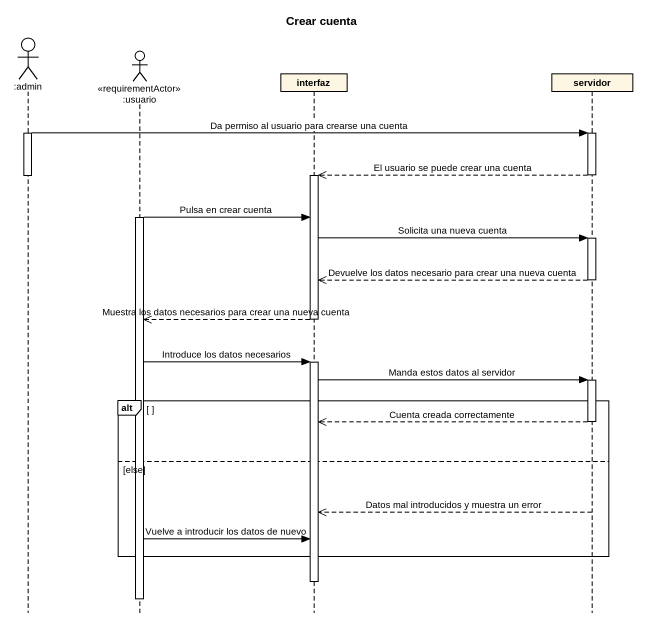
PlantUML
@startuml
title Crear cuenta
hide footbox
actor ":admin" as admin
actor ":usuario" as usuario <<requirementActor>>
participant interfaz
participant servidor

activate admin
admin -> servidor : Da permiso al usuario para crearse una cuenta
activate servidor
servidor -->> interfaz : El usuario se puede crear una cuenta
deactivate servidor
activate interfaz
deactivate admin
activate usuario
usuario -> interfaz : Pulsa en crear cuenta
interfaz -> servidor : Solicita una nueva cuenta
activate servidor
servidor -->> interfaz : Devuelve los datos necesario para crear una nueva cuenta
deactivate servidor
interfaz -->> usuario : Muestra los datos necesarios para crear una nueva cuenta
deactivate interfaz
usuario -> interfaz : Introduce los datos necesarios
activate interfaz
interfaz -> servidor : Manda estos datos al servidor
activate servidor
alt
  servidor -->> interfaz : Cuenta creada correctamente
  deactivate servidor
else else
  servidor -->> interfaz : Datos mal introducidos y muestra un error
  usuario -> interfaz : Vuelve a introducir los datos de nuevo
end
deactivate interfaz
deactivate usuario
@enduml
